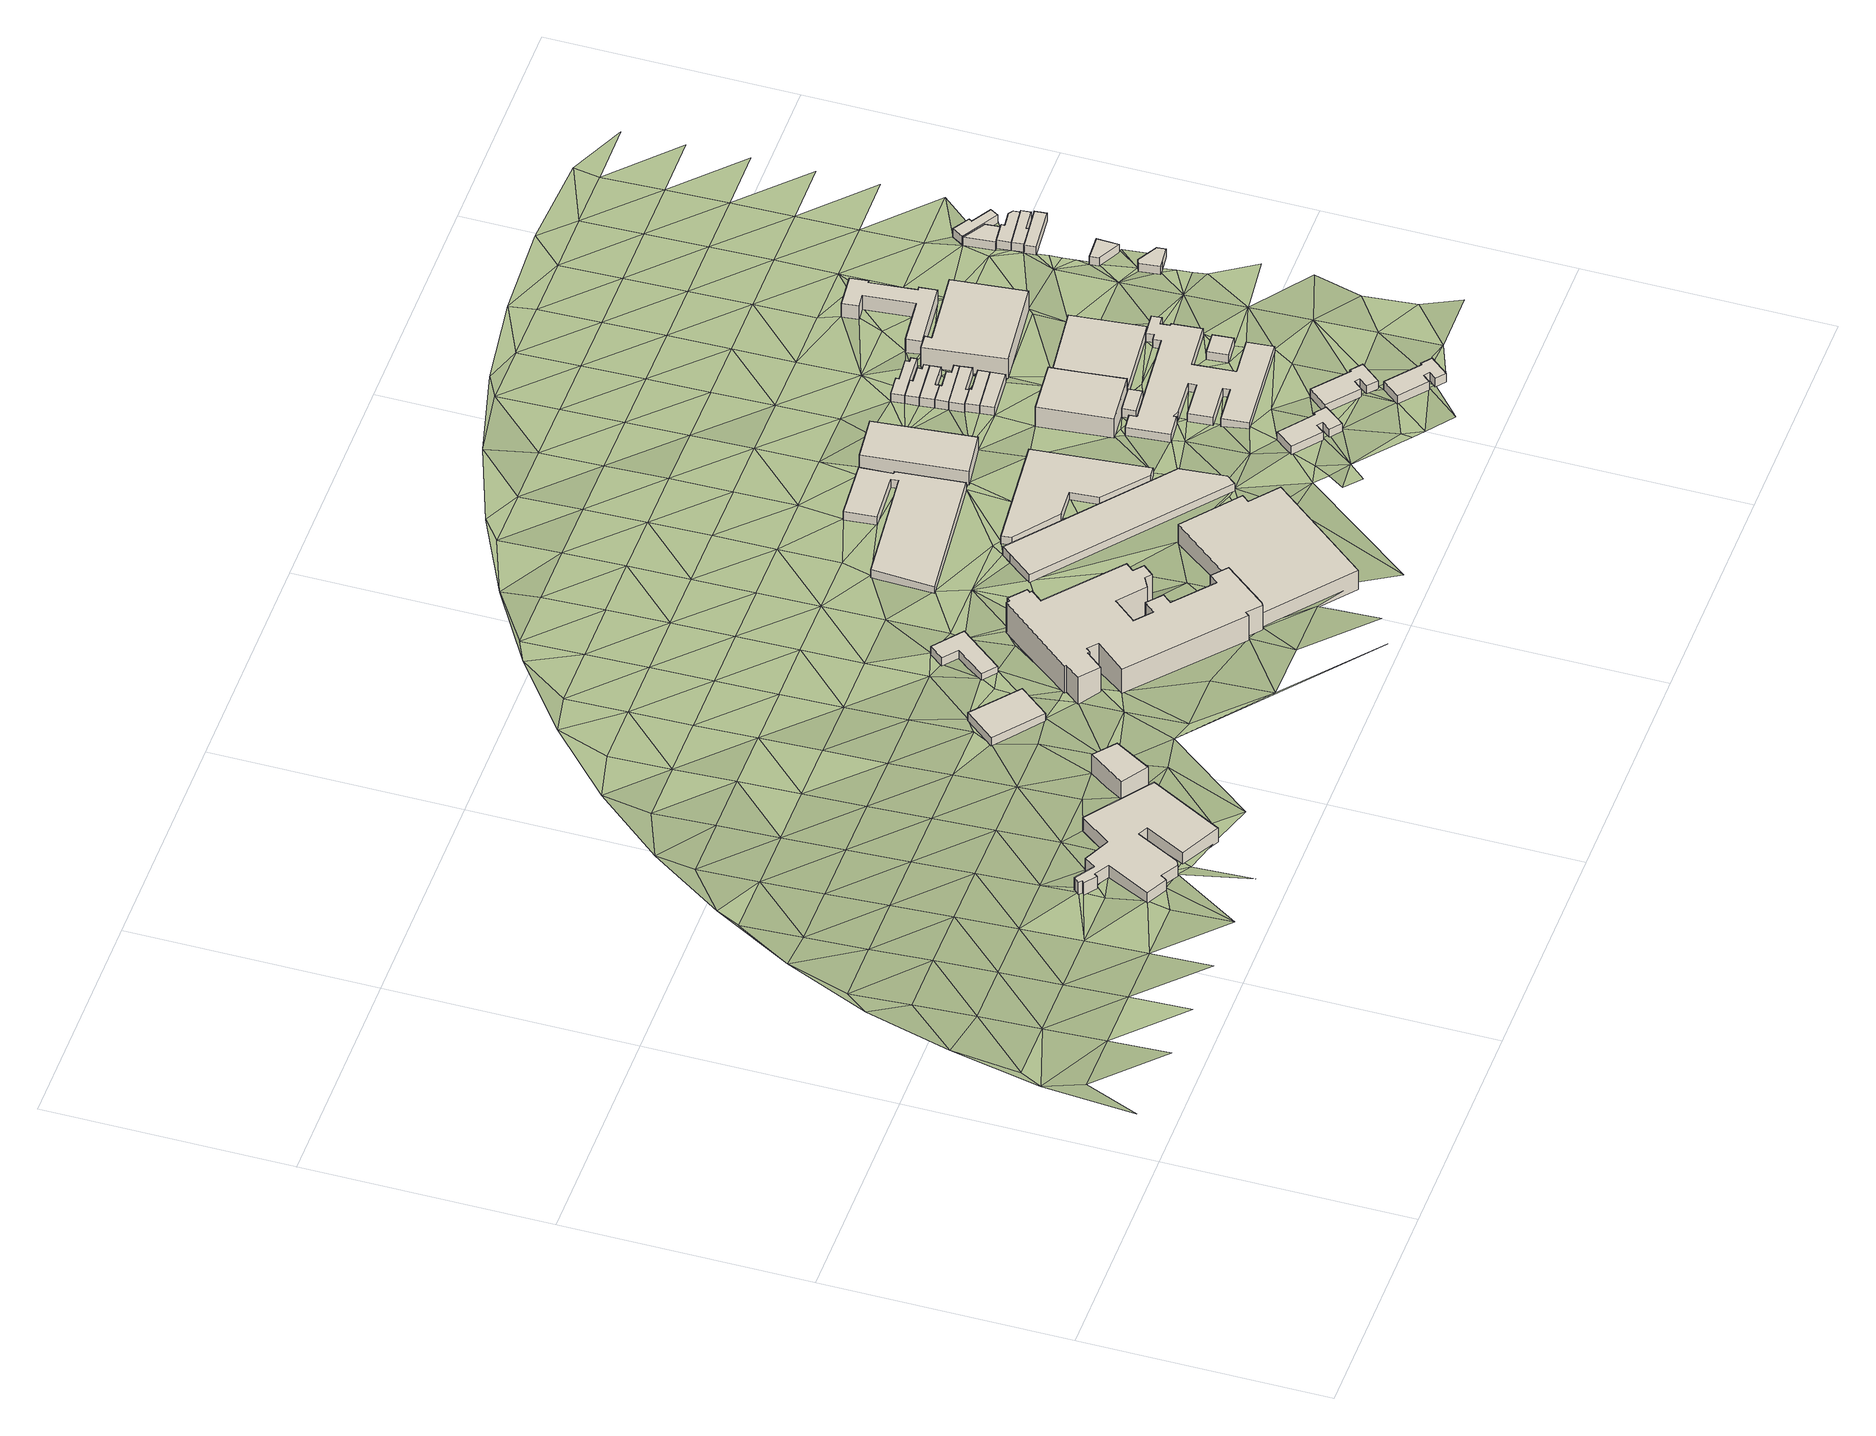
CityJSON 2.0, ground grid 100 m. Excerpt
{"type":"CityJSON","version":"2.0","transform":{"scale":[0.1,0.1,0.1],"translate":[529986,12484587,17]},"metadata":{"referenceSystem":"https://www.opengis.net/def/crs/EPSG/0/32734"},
"CityObjects":{
"building1":{"type":"Building","attributes":{"address":"Salt River","building":"industrial","building:levels":"2","building_height":6.9,"plus_code":"4FRW3F84+QMQ","ground_height":28.21,"roof_height":35.11},"geometry":[{"type":"Solid","lod":"1","boundaries":[[[[0,1,2,3]],[[1,4,5,2]],[[4,6,7,5]],[[6,8,9,7]],[[8,10,11,9]],[[10,12,13,11]],[[12,14,15,13]],[[14,16,17,15]],[[16,18,19,17]],[[18,20,21,19]],[[20,22,23,21]],[[22,24,25,23]],[[24,26,27,25]],[[26,28,29,27]],[[28,30,31,29]],[[30,32,33,31]],[[32,34,35,33]],[[34,36,37,35]],[[36,38,39,37]],[[38,40,41,39]],[[40,0,3,41]],[[3,2,5,7,9,11,13,15,17,19,21,23,25,27,29,31,33,35,37,39,41]],[[40,38,36,34,32,30,28,26,24,22,20,18,16,14,12,10,8,6,4,1,0]]]]}]},
"building2":{"type":"Building","attributes":{"address":"Salt River","building":"commercial","building:levels":"3","building_height":9.7,"plus_code":"4FRW3F84+VWC","ground_height":26.79,"roof_height":36.49},"geometry":[{"type":"Solid","lod":"1","boundaries":[[[[42,43,44,45]],[[43,46,47,44]],[[46,48,49,47]],[[48,42,45,49]],[[45,44,47,49]],[[48,46,43,42]]]]}]},
"building3":{"type":"Building","attributes":{"address":"261 Victoria Road Salt River Cape Town","building":"retail","building:levels":"1","building_height":4.1,"plus_code":"4FRW3F94+3X5","ground_height":23.4,"roof_height":27.5},"geometry":[{"type":"Solid","lod":"1","boundaries":[[[[50,51,52,53]],[[51,54,55,52]],[[54,56,57,55]],[[56,50,53,57]],[[53,52,55,57]],[[56,54,51,50]]]]}]},
"building4":{"type":"Building","attributes":{"building":"yes","building:levels":"1","building_height":4.1,"plus_code":"4FRW3F95+44F","ground_height":21.53,"roof_height":25.63},"geometry":[{"type":"Solid","lod":"1","boundaries":[[[[58,59,60,61]],[[59,62,63,60]],[[62,64,65,63]],[[64,66,67,65]],[[66,68,69,67]],[[68,58,61,69]],[[61,60,63,65,67,69]],[[68,66,64,62,59,58]]]]}]},
"building5":{"type":"Building","attributes":{"address":"Rex Trueform Office Park 263 Victoria Road Salt River 7925 Cape Town","building":"commercial","building:levels":"5","building_height":15.3,"plus_code":"4FRW3F85+W5V","ground_height":21.97,"roof_height":37.27},"geometry":[{"type":"Solid","lod":"1","boundaries":[[[[70,71,72,73]],[[71,74,75,72]],[[74,76,77,75]],[[76,78,79,77]],[[78,80,81,79]],[[80,82,83,81]],[[82,84,85,83]],[[84,86,87,85]],[[86,88,89,87]],[[88,90,91,89]],[[90,92,93,91]],[[92,94,95,93]],[[94,96,97,95]],[[96,98,99,97]],[[98,100,101,99]],[[100,102,103,101]],[[102,104,105,103]],[[104,106,107,105]],[[106,108,109,107]],[[108,110,111,109]],[[110,112,113,111]],[[112,114,115,113]],[[114,116,117,115]],[[116,118,119,117]],[[118,120,121,119]],[[120,122,123,121]],[[122,124,125,123]],[[124,126,127,125]],[[126,128,129,127]],[[128,130,131,129]],[[130,132,133,131]],[[132,134,135,133]],[[134,136,137,135]],[[136,138,139,137]],[[138,70,73,139]],[[73,72,75,77,79,81,83,85,87,89,91,93,95,97,99,101,103,105,107,109,111,113,115,117,119,121,123,125,127,129,131,133,135,137,139]],[[138,136,134,132,130,128,126,124,122,120,118,116,114,112,110,108,106,104,102,100,98,96,94,92,90,88,86,84,82,80,78,76,74,71,70]]]]}]},
"building6":{"type":"Building","attributes":{"address":"Salt River Cape Town","building":"parking","building:levels":"3","amenity":"parking","building_height":9.7,"plus_code":"4FRW3F85+RF2","ground_height":22.07,"roof_height":31.77},"geometry":[{"type":"Solid","lod":"1","boundaries":[[[[140,141,142,143]],[[141,144,145,142]],[[144,146,147,145]],[[146,148,149,147]],[[148,150,151,149]],[[150,152,153,151]],[[152,140,143,153]],[[143,142,145,147,149,151,153]],[[152,150,148,146,144,141,140]]]]}]},
"building7":{"type":"Building","attributes":{"address":"Salt Orchard 45 Yew Street Salt River Cape Town","building":"retail","building:levels":"1","building_height":4.1,"plus_code":"4FRW3F95+79G","ground_height":19.11,"roof_height":23.21},"geometry":[{"type":"Solid","lod":"1","boundaries":[[[[154,155,156,157]],[[155,158,159,156]],[[158,160,161,159]],[[160,162,163,161]],[[162,164,165,163]],[[164,166,167,165]],[[166,168,169,167]],[[168,170,171,169]],[[170,172,173,171]],[[172,154,157,173]],[[157,156,159,161,163,165,167,169,171,173]],[[172,170,168,166,164,162,160,158,155,154]]]]}]},
"building8":{"type":"Building","attributes":{"building":"industrial","building:levels":"1","building_height":4.1,"plus_code":"4FRW3F95+2FP","ground_height":20.63,"roof_height":24.73},"geometry":[{"type":"Solid","lod":"1","boundaries":[[[[174,175,176,177]],[[175,178,179,176]],[[178,180,181,179]],[[180,182,183,181]],[[182,184,185,183]],[[184,174,177,185]],[[177,176,179,181,183,185]],[[184,182,180,178,175,174]]]]}]},
"building9":{"type":"Building","attributes":{"address":"Salt Orchard","building":"retail","building:levels":"1","building_height":4.1,"plus_code":"4FRW3F95+3HF","ground_height":19.33,"roof_height":23.43},"geometry":[{"type":"Solid","lod":"1","boundaries":[[[[186,187,188,189]],[[187,190,191,188]],[[190,192,193,191]],[[192,194,195,193]],[[194,196,197,195]],[[196,198,199,197]],[[198,200,201,199]],[[200,186,189,201]],[[189,188,191,193,195,197,199,201]],[[200,198,196,194,192,190,187,186]]]]}]},
"building10":{"type":"Building","attributes":{"address":"8 Briar Road Salt River Cape Town","building":"industrial","building:levels":"2","building_height":6.9,"plus_code":"4FRW3F95+8H6","ground_height":18.3,"roof_height":25.2},"geometry":[{"type":"Solid","lod":"1","boundaries":[[[[202,203,204,205]],[[203,206,207,204]],[[206,208,209,207]],[[208,202,205,209]],[[205,204,207,209]],[[208,206,203,202]]]]}]},
"building11":{"type":"Building","attributes":{"address":"Durham Avenue Salt River Cape Town","building":"yes","building:levels":"1","building_height":4.1,"plus_code":"4FRW3F85+RQG","ground_height":21.32,"roof_height":25.42},"geometry":[{"type":"Solid","lod":"1","boundaries":[[[[210,211,212,213]],[[211,214,215,212]],[[214,216,217,215]],[[216,218,219,217]],[[218,220,221,219]],[[220,222,223,221]],[[222,224,225,223]],[[224,226,227,225]],[[226,228,229,227]],[[228,210,213,229]],[[213,212,215,217,219,221,223,225,227,229]],[[228,226,224,222,220,218,216,214,211,210]]]]}]},
"building12":{"type":"Building","attributes":{"address":"49 Shannon Street Salt River Cape Town","building":"industrial","building:levels":"3","building_height":9.7,"plus_code":"4FRW3F95+4P8","ground_height":18.4,"roof_height":28.1},"geometry":[{"type":"Solid","lod":"1","boundaries":[[[[230,231,232,233]],[[231,234,235,232]],[[234,236,237,235]],[[236,238,239,237]],[[238,230,233,239]],[[233,232,235,237,239]],[[238,236,234,231,230]]]]}]},
"building13":{"type":"Building","attributes":{"address":"Salt River Cape Town","building":"yes","building:levels":"1","building_height":4.1,"plus_code":"4FRW3F95+3Q7","ground_height":19.24,"roof_height":23.34},"geometry":[{"type":"Solid","lod":"1","boundaries":[[[[240,241,242,243]],[[241,244,245,242]],[[244,246,247,245]],[[246,240,243,247]],[[243,242,245,247]],[[246,244,241,240]]]]}]},
"building14":{"type":"Building","attributes":{"address":"45 Shannon Street Salt River Cape Town","building":"house","building:levels":"1","building_height":4.1,"plus_code":"4FRW3F95+7P4","ground_height":18.16,"roof_height":22.26},"geometry":[{"type":"Solid","lod":"1","boundaries":[[[[248,249,250,251]],[[249,252,253,250]],[[252,254,255,253]],[[254,248,251,255]],[[251,250,253,255]],[[254,252,249,248]]]]}]},
"building15":{"type":"Building","attributes":{"address":"43 Shannon Street Salt River Cape Town","building":"house","building:levels":"1","building_height":4.1,"plus_code":"4FRW3F95+7PG","ground_height":18.16,"roof_height":22.26},"geometry":[{"type":"Solid","lod":"1","boundaries":[[[[256,257,258,259]],[[257,249,250,258]],[[249,248,251,250]],[[248,260,261,251]],[[260,262,263,261]],[[262,256,259,263]],[[259,258,250,251,261,263]],[[262,260,248,249,257,256]]]]}]},
"building16":{"type":"Building","attributes":{"address":"Durham Avenue Salt River Cape Town","building":"yes","building:levels":"1","building_height":4.1,"plus_code":"4FRW3F85+RV4","ground_height":21.39,"roof_height":25.49},"geometry":[{"type":"Solid","lod":"1","boundaries":[[[[264,265,266,267]],[[265,268,269,266]],[[268,270,271,269]],[[270,272,273,271]],[[272,274,275,273]],[[274,276,277,275]],[[276,278,279,277]],[[278,280,281,279]],[[280,282,283,281]],[[282,264,267,283]],[[267,266,269,271,273,275,277,279,281,283]],[[282,280,278,276,274,272,270,268,265,264]]]]}]},
"building17":{"type":"Building","attributes":{"address":"41 Shannon Street Salt River Cape Town","building":"house","building:levels":"1","building_height":4.1,"plus_code":"4FRW3F95+7PW","ground_height":17.66,"roof_height":21.76},"geometry":[{"type":"Solid","lod":"1","boundaries":[[[[284,285,286,287]],[[285,288,289,286]],[[288,290,291,289]],[[290,292,293,291]],[[292,294,295,293]],[[294,284,287,295]],[[287,286,289,291,293,295]],[[294,292,290,288,285,284]]]]}]},
"building18":{"type":"Building","attributes":{"address":"39 Shannon Street Salt River Cape Town","building":"house","building:levels":"1","building_height":4.1,"plus_code":"4FRW3F95+8P7","ground_height":17.66,"roof_height":21.76},"geometry":[{"type":"Solid","lod":"1","boundaries":[[[[294,292,293,295]],[[292,296,297,293]],[[296,298,299,297]],[[298,300,301,299]],[[300,302,303,301]],[[302,304,305,303]],[[304,306,307,305]],[[306,294,295,307]],[[295,293,297,299,301,303,305,307]],[[306,304,302,300,298,296,292,294]]]]}]},
"building19":{"type":"Building","attributes":{"address":"37 Shannon Street Salt River Cape Town","building":"house","building:levels":"1","building_height":4.1,"plus_code":"4FRW3F95+8PM","ground_height":17.66,"roof_height":21.76},"geometry":[{"type":"Solid","lod":"1","boundaries":[[[[306,304,305,307]],[[304,308,309,305]],[[308,310,311,309]],[[310,312,313,311]],[[312,314,315,313]],[[314,306,307,315]],[[307,305,309,311,313,315]],[[314,312,310,308,304,306]]]]}]},
"building20":{"type":"Building","attributes":{"address":"Salt River Cape Town","building":"yes","building:levels":"1","building_height":4.1,"plus_code":"4FRW3F85+XRX","ground_height":19.24,"roof_height":23.34},"geometry":[{"type":"Solid","lod":"1","boundaries":[[[[316,317,318,319]],[[317,320,321,318]],[[320,322,323,321]],[[322,324,325,323]],[[324,326,327,325]],[[326,328,329,327]],[[328,330,331,329]],[[330,332,333,331]],[[332,334,335,333]],[[334,336,337,335]],[[336,338,339,337]],[[338,340,341,339]],[[340,342,343,341]],[[342,344,345,343]],[[344,346,347,345]],[[346,348,349,347]],[[348,350,351,349]],[[350,352,353,351]],[[352,354,355,353]],[[354,356,357,355]],[[356,358,359,357]],[[358,360,361,359]],[[360,362,363,361]],[[362,364,365,363]],[[364,366,367,365]],[[366,368,369,367]],[[368,370,371,369]],[[370,372,373,371]],[[372,316,319,373]],[[319,318,321,323,325,327,329,331,333,335,337,339,341,343,345,347,349,351,353,355,357,359,361,363,365,367,369,371,373]],[[372,370,368,366,364,362,360,358,356,354,352,350,348,346,344,342,340,338,336,334,332,330,328,326,324,322,320,317,316]]]]}]},
"building21":{"type":"Building","attributes":{"address":"35 Shannon Street Salt River Cape Town","building":"house","building:levels":"1","building_height":4.1,"plus_code":"4FRW3F95+9P3","ground_height":17.66,"roof_height":21.76},"geometry":[{"type":"Solid","lod":"1","boundaries":[[[[314,312,313,315]],[[312,374,375,313]],[[374,376,377,375]],[[376,378,379,377]],[[378,380,381,379]],[[380,382,383,381]],[[382,384,385,383]],[[384,314,315,385]],[[315,313,375,377,379,381,383,385]],[[384,382,380,378,376,374,312,314]]]]}]},
"building22":{"type":"Building","attributes":{"address":"Durham Avenue Salt River Cape Town","building":"yes","building:levels":"1","building_height":4.1,"plus_code":"4FRW3F85+PW7","ground_height":22.58,"roof_height":26.68},"geometry":[{"type":"Solid","lod":"1","boundaries":[[[[386,387,388,389]],[[387,390,391,388]],[[390,392,393,391]],[[392,394,395,393]],[[394,396,397,395]],[[396,398,399,397]],[[398,400,401,399]],[[400,402,403,401]],[[402,404,405,403]],[[404,386,389,405]],[[389,388,391,393,395,397,399,401,403,405]],[[404,402,400,398,396,394,392,390,387,386]]]]}]},
"building23":{"type":"Building","attributes":{"address":"33 Shannon Street Salt River Cape Town","building":"house","building:levels":"1","building_height":4.1,"plus_code":"4FRW3F95+9PF","ground_height":17.66,"roof_height":21.76},"geometry":[{"type":"Solid","lod":"1","boundaries":[[[[384,382,383,385]],[[382,406,407,383]],[[406,408,409,407]],[[408,410,411,409]],[[410,412,413,411]],[[412,414,415,413]],[[414,416,417,415]],[[416,418,419,417]],[[418,384,385,419]],[[385,383,407,409,411,413,415,417,419]],[[418,416,414,412,410,408,406,382,384]]]]}]},
"building24":{"type":"Building","attributes":{"address":"26 Briar Road Salt River Cape Town","building":"industrial","building:levels":"1","building_height":4.1,"plus_code":"4FRW3F95+4V6","ground_height":18.4,"roof_height":22.5},"geometry":[{"type":"Solid","lod":"1","boundaries":[[[[231,230,420,421]],[[230,422,423,420]],[[422,424,425,423]],[[424,426,427,425]],[[426,428,429,427]],[[428,231,421,429]],[[421,420,423,425,427,429]],[[428,426,424,422,230,231]]]]}]},
"building25":{"type":"Building","attributes":{"address":"Salt River Cape Town","building":"yes","building:levels":"1","building_height":4.1,"plus_code":"4FRW3F85+XWM","ground_height":20.55,"roof_height":24.65},"geometry":[{"type":"Solid","lod":"1","boundaries":[[[[430,431,432,433]],[[431,434,435,432]],[[434,436,437,435]],[[436,430,433,437]],[[433,432,435,437]],[[436,434,431,430]]]]}]},
"building26":{"type":"Building","attributes":{"address":"20 Durham Avenue Salt River Cape Town","building":"industrial","building:levels":"3","building_height":9.7,"plus_code":"4FRW3F95+8V2","ground_height":17.19,"roof_height":26.89},"geometry":[{"type":"Solid","lod":"1","boundaries":[[[[438,439,440,441]],[[439,442,443,440]],[[442,444,445,443]],[[444,446,447,445]],[[446,448,449,447]],[[448,438,441,449]],[[441,440,443,445,447,449]],[[448,446,444,442,439,438]]]]}]},
"building27":{"type":"Building","attributes":{"address":"Wesley Methodist Practising School 16 Durham Avenue Salt River Cape Town","building":"school","building:levels":"2","building_height":6.9,"plus_code":"4FRW3F95+CVQ","ground_height":16.04,"roof_height":22.94},"geometry":[{"type":"Solid","lod":"1","boundaries":[[[[450,451,452,453]],[[451,454,455,452]],[[454,456,457,455]],[[456,458,459,457]],[[458,460,461,459]],[[460,462,463,461]],[[462,464,465,463]],[[464,466,467,465]],[[466,468,469,467]],[[468,470,471,469]],[[470,472,473,471]],[[472,450,453,473]],[[453,452,455,457,459,461,463,465,467,469,471,473]],[[472,470,468,466,464,462,460,458,456,454,451,450]]]]}]},
"building28":{"type":"Building","attributes":{"address":"Sugar Fix 83 Durham Avenue Salt River Cape Town","building":"retail","building:levels":"1","building_height":4.1,"plus_code":"4FRW3F96+43G","ground_height":18.45,"roof_height":22.55},"geometry":[{"type":"Solid","lod":"1","boundaries":[[[[474,475,476,477]],[[475,478,479,476]],[[478,480,481,479]],[[480,482,483,481]],[[482,484,485,483]],[[484,474,477,485]],[[477,476,479,481,483,485]],[[484,482,480,478,475,474]]]]}]},
"building29":{"type":"Building","attributes":{"building":"retail","building:levels":"1","building_height":4.1,"plus_code":"4FRW3F96+53Q","ground_height":17.66,"roof_height":21.76},"geometry":[{"type":"Solid","lod":"1","boundaries":[[[[486,487,488,489]],[[487,490,491,488]],[[490,492,493,491]],[[492,486,489,493]],[[489,488,491,493]],[[492,490,487,486]]]]}]},
"building30":{"type":"Building","attributes":{"address":"55 Durham Avenue Salt River Cape Town","building":"house","building:levels":"1","building_height":4.1,"plus_code":"4FRW3F96+83W","ground_height":17.02,"roof_height":21.12},"geometry":[{"type":"Solid","lod":"1","boundaries":[[[[494,495,496,497]],[[495,498,499,496]],[[498,500,501,499]],[[500,502,503,501]],[[502,494,497,503]],[[497,496,499,501,503]],[[502,500,498,495,494]]]]}]},
"building31":{"type":"Building","attributes":{"address":"61 Durham Avenue Salt River Cape Town","building":"house","building:levels":"1","building_height":4.1,"plus_code":"4FRW3F96+74J","ground_height":17.02,"roof_height":21.12},"geometry":[{"type":"Solid","lod":"1","boundaries":[[[[504,505,506,507]],[[505,508,509,506]],[[508,510,511,509]],[[510,512,513,511]],[[512,514,515,513]],[[514,504,507,515]],[[507,506,509,511,513,515]],[[514,512,510,508,505,504]]]]}]},
"building32":{"type":"Building","attributes":{"address":"59 Durham Avenue Salt River Cape Town","building":"house","building:levels":"1","building_height":4.1,"plus_code":"4FRW3F96+842","ground_height":17.02,"roof_height":21.12},"geometry":[{"type":"Solid","lod":"1","boundaries":[[[[516,512,513,517]],[[512,510,511,513]],[[510,518,519,511]],[[518,520,521,519]],[[520,522,523,521]],[[522,524,525,523]],[[524,516,517,525]],[[517,513,511,519,521,523,525]],[[524,522,520,518,510,512,516]]]]}]},
"building33":{"type":"Building","attributes":{"address":"57 Durham Avenue Salt River Cape Town","building":"house","building:levels":"1","building_height":4.1,"plus_code":"4FRW3F96+84C","ground_height":17.02,"roof_height":21.12},"geometry":[{"type":"Solid","lod":"1","boundaries":[[[[524,526,527,525]],[[526,528,529,527]],[[528,530,531,529]],[[530,532,533,531]],[[532,495,496,533]],[[495,494,497,496]],[[494,516,517,497]],[[516,524,525,517]],[[525,527,529,531,533,496,497,517]],[[516,494,495,532,530,528,526,524]]]]}]},
"building34":{"type":"Building","attributes":{"address":"69 Addison Road Salt River Cape Town","building":"house","building:levels":"1","building_height":4.1,"plus_code":"4FRW3F96+939","ground_height":16.36,"roof_height":20.46},"geometry":[{"type":"Solid","lod":"1","boundaries":[[[[534,535,536,537]],[[535,538,539,536]],[[538,540,541,539]],[[540,542,543,541]],[[542,544,545,543]],[[544,534,537,545]],[[537,536,539,541,543,545]],[[544,542,540,538,535,534]]]]}]},
"terrain1":{"type":"TINRelief","geometry":[{"type":"CompositeSurface","lod":"1","boundaries":[[[546,547,548]],[[548,547,549]],[[550,548,551]],[[548,552,551]],[[549,547,553]],[[552,548,549]],[[551,554,550]],[[551,552,554]],[[549,555,552]],[[550,554,556]],[[550,556,557]],[[549,558,555]],[[554,552,559]],[[555,560,552]],[[561,557,556]],[[552,560,559]],[[556,554,562]],[[557,561,563]],[[556,562,561]],[[562,554,559]],[[560,555,564]],[[565,564,555]],[[566,561,562]],[[566,563,561]],[[560,567,559]],[[564,568,560]],[[560,568,567]],[[569,562,559]],[[563,566,570]],[[562,569,566]],[[569,559,567]],[[563,570,571]],[[564,572,568]],[[564,573,574]],[[563,571,575]],[[566,576,570]],[[572,564,574]],[[566,569,576]],[[567,568,577]],[[568,572,578]],[[579,568,578]],[[570,580,571]],[[568,579,577]],[[574,573,581]],[[576,582,570]],[[569,567,583]],[[584,567,577]],[[581,572,574]],[[580,575,571]],[[570,582,580]],[[569,583,576]],[[573,585,581]],[[583,567,584]],[[586,579,578]],[[587,577,579]],[[578,572,588]],[[584,577,589]],[[586,578,588]],[[582,576,590]],[[591,581,585]],[[592,586,588]],[[580,593,575]],[[589,594,584]],[[594,589,595]],[[590,576,583]],[[596,597,585]],[[575,593,598]],[[599,585,597]],[[582,600,580]],[[597,601,599]],[[584,594,602]],[[600,582,590]],[[584,603,583]],[[601,604,599]],[[605,593,580]],[[601,597,606]],[[602,594,607]],[[583,603,590]],[[605,580,600]],[[584,602,603]],[[604,601,608]],[[593,609,598]],[[602,607,1]],[[600,590,610]],[[609,593,605]],[[590,603,610]],[[605,600,611]],[[612,606,613]],[[598,609,614]],[[602,1,615]],[[610,611,600]],[[612,616,606]],[[602,617,603]],[[618,598,614]],[[609,605,619]],[[603,617,610]],[[620,615,1]],[[605,611,621]],[[602,615,617]],[[620,1,616]],[[613,622,612]],[[609,619,614]],[[605,621,619]],[[611,610,623]],[[622,616,612]],[[620,616,624]],[[623,610,617]],[[615,620,42]],[[625,618,614]],[[615,42,617]],[[621,611,626]],[[625,614,619]],[[622,624,616]],[[626,611,623]],[[613,627,622]],[[48,624,622]],[[618,625,628]],[[619,621,629]],[[42,630,617]],[[623,617,631]],[[621,626,632]],[[48,633,42]],[[625,619,629]],[[621,632,629]],[[42,633,630]],[[48,622,627]],[[630,631,617]],[[618,628,634]],[[626,623,635]],[[623,631,635]],[[636,633,48]],[[625,637,628]],[[626,638,632]],[[629,639,625]],[[633,640,630]],[[627,636,48]],[[638,626,635]],[[631,630,640]],[[625,639,637]],[[641,635,631]],[[629,632,642]],[[637,634,628]],[[643,636,627]],[[633,644,640]],[[644,633,636]],[[638,642,632]],[[638,635,641]],[[645,643,627]],[[646,639,629]],[[636,643,647]],[[642,646,629]],[[634,637,648]],[[640,644,649]],[[51,640,649]],[[638,641,650]],[[651,637,639]],[[636,652,644]],[[645,653,643]],[[653,647,643]],[[641,51,654]],[[636,647,652]],[[642,638,650]],[[644,655,649]],[[646,651,639]],[[649,655,51]],[[627,656,645]],[[641,654,657]],[[644,658,655]],[[659,634,648]],[[660,648,637]],[[650,641,657]],[[51,655,661]],[[652,647,662]],[[651,660,637]],[[661,654,51]],[[663,652,664]],[[646,642,665]],[[650,666,642]],[[652,662,664]],[[654,661,657]],[[662,667,664]],[[646,665,651]],[[653,645,668]],[[653,668,647]],[[660,669,648]],[[642,666,665]],[[650,657,670]],[[669,659,648]],[[655,671,661]],[[670,657,62]],[[668,645,672]],[[650,670,673]],[[673,666,650]],[[660,651,674]],[[671,655,675]],[[651,665,674]],[[669,676,659]],[[671,68,661]],[[669,660,677]],[[673,678,666]],[[674,677,660]],[[679,668,672]],[[673,68,680]],[[681,665,666]],[[682,683,684]],[[68,671,675]],[[679,685,668]],[[686,676,669]],[[687,682,684]],[[680,678,673]],[[68,675,688]],[[679,672,689]],[[690,659,676]],[[665,681,674]],[[691,688,675]],[[692,689,672]],[[686,669,677]],[[666,678,681]],[[684,693,687]],[[694,679,689]],[[693,684,695]],[[696,695,697]],[[102,106,104]],[[680,68,698]],[[688,698,68]],[[677,674,699]],[[102,700,701]],[[676,686,702]],[[680,703,678]],[[106,102,701]],[[693,695,704]],[[681,699,674]],[[698,688,106]],[[696,705,695]],[[676,702,690]],[[705,704,695]],[[706,694,689]],[[700,707,701]],[[693,704,708]],[[703,680,698]],[[698,106,701]],[[686,677,709]],[[710,681,678]],[[699,711,677]],[[712,704,705]],[[707,713,714]],[[703,710,678]],[[705,715,712]],[[712,714,704]],[[702,686,709]],[[698,701,716]],[[709,677,711]],[[707,717,701]],[[707,714,717]],[[716,701,717]],[[714,712,717]],[[699,681,718]],[[681,710,719]],[[702,720,690]],[[698,716,174]],[[703,698,721]],[[711,699,718]],[[712,715,722]],[[720,702,709]],[[681,719,718]],[[184,698,174]],[[722,717,712]],[[722,716,717]],[[721,698,184]],[[720,723,690]],[[724,725,706]],[[709,711,726]],[[718,727,711]],[[719,710,728]],[[690,723,729]],[[726,720,709]],[[726,711,727]],[[721,184,730]],[[184,731,730]],[[719,732,718]],[[733,703,721]],[[731,184,734]],[[735,716,722]],[[719,728,732]],[[736,723,720]],[[737,706,725]],[[727,718,738]],[[720,726,736]],[[734,184,739]],[[710,172,728]],[[733,721,730]],[[738,718,732]],[[740,725,724]],[[729,723,741]],[[722,150,742]],[[727,743,726]],[[736,741,723]],[[184,744,739]],[[148,737,150]],[[743,727,738]],[[733,730,745]],[[746,734,739]],[[742,735,722]],[[726,747,736]],[[739,748,746]],[[735,150,737]],[[164,738,732]],[[742,150,735]],[[740,737,725]],[[728,172,170]],[[200,745,730]],[[726,743,747]],[[748,739,744]],[[740,735,737]],[[741,736,749]],[[745,750,733]],[[751,729,741]],[[736,747,749]],[[752,748,744]],[[750,160,733]],[[743,738,753]],[[738,164,754]],[[750,745,200]],[[160,750,755]],[[756,757,758]],[[162,160,755]],[[162,755,164]],[[758,757,759]],[[744,760,752]],[[761,740,759]],[[762,735,740]],[[763,755,750]],[[764,735,765]],[[747,743,753]],[[755,763,164]],[[766,741,749]],[[738,754,753]],[[759,757,761]],[[754,164,763]],[[762,740,761]],[[741,766,751]],[[744,764,767]],[[765,735,762]],[[744,768,760]],[[750,200,769]],[[747,770,749]],[[767,764,765]],[[771,761,757]],[[770,747,753]],[[754,763,203]],[[200,760,772]],[[762,761,771]],[[744,767,768]],[[762,210,765]],[[348,760,768]],[[773,766,749]],[[774,757,775]],[[757,776,771]],[[348,772,760]],[[777,776,757]],[[777,757,774]],[[754,778,753]],[[769,200,779]],[[769,780,203]],[[770,773,749]],[[765,210,781]],[[767,765,782]],[[203,778,754]],[[200,772,779]],[[203,780,783]],[[784,774,775]],[[252,780,769]],[[771,776,785]],[[782,765,781]],[[768,767,786]],[[785,787,771]],[[766,788,751]],[[348,789,772]],[[753,790,770]],[[252,769,779]],[[766,773,791]],[[782,792,767]],[[783,780,294]],[[789,348,346]],[[793,767,792]],[[794,795,210]],[[767,793,786]],[[241,772,789]],[[796,781,210]],[[797,774,784]],[[790,753,778]],[[777,774,797]],[[780,252,249]],[[795,796,210]],[[798,777,799]],[[780,249,257]],[[203,783,418]],[[241,789,346]],[[780,257,294]],[[800,786,801]],[[346,344,244]],[[788,766,791]],[[786,793,801]],[[418,778,203]],[[346,244,241]],[[773,770,802]],[[777,803,799]],[[804,795,798]],[[294,306,783]],[[241,805,772]],[[806,807,784]],[[314,783,306]],[[792,782,808]],[[783,314,384]],[[344,809,244]],[[783,384,418]],[[798,799,803]],[[790,802,770]],[[803,777,797]],[[264,795,804]],[[807,797,784]],[[795,264,796]],[[810,801,793]],[[803,804,798]],[[811,751,788]],[[779,234,252]],[[773,812,791]],[[782,813,808]],[[814,805,241]],[[810,793,815]],[[806,816,807]],[[790,778,817]],[[803,797,818]],[[802,812,773]],[[778,418,817]],[[386,818,797]],[[781,796,819]],[[254,252,234]],[[803,818,820]],[[821,814,809]],[[821,805,814]],[[818,386,822]],[[823,796,264]],[[824,788,791]],[[818,825,820]],[[256,262,260]],[[260,826,256]],[[827,809,344]],[[807,816,828]],[[300,304,302]],[[300,308,304]],[[817,418,416]],[[812,824,791]],[[264,829,830]],[[816,831,828]],[[822,386,832]],[[382,380,378]],[[234,231,426]],[[826,260,833]],[[790,834,802]],[[300,310,308]],[[426,231,428]],[[817,835,790]],[[254,234,836]],[[823,264,830]],[[416,414,412]],[[386,837,832]],[[836,248,254]],[[426,836,234]],[[838,822,832]],[[833,260,248]],[[300,298,296]],[[827,821,809]],[[833,248,836]],[[382,378,406]],[[817,416,412]],[[796,823,819]],[[839,811,788]],[[300,296,310]],[[378,376,374]],[[836,292,833]],[[812,802,834]],[[821,840,805]],[[824,839,788]],[[790,835,834]],[[836,841,292]],[[406,378,374]],[[841,312,310]],[[841,310,296]],[[842,431,843]],[[296,292,841]],[[374,312,841]],[[374,841,406]],[[412,410,408]],[[844,845,846]],[[408,406,841]],[[431,430,843]],[[847,817,412]],[[846,845,832]],[[848,431,842]],[[408,841,849]],[[412,408,847]],[[850,838,832]],[[824,812,851]],[[852,821,827]],[[838,853,830]],[[821,852,840]],[[408,849,854]],[[805,840,855]],[[430,856,843]],[[408,854,847]],[[853,823,830]],[[426,857,836]],[[851,812,834]],[[849,858,854]],[[431,848,434]],[[845,850,832]],[[847,859,817]],[[860,835,817]],[[824,861,839]],[[856,430,436]],[[823,853,819]],[[862,811,839]],[[852,863,840]],[[853,838,850]],[[436,434,856]],[[817,859,864]],[[861,824,851]],[[834,835,865]],[[866,857,426]],[[848,819,867]],[[864,860,817]],[[868,854,858]],[[867,434,848]],[[869,855,840]],[[836,857,870]],[[871,872,873]],[[859,847,874]],[[835,860,875]],[[867,856,434]],[[850,845,876]],[[872,877,873]],[[851,834,865]],[[878,839,861]],[[835,875,865]],[[879,855,869]],[[853,867,819]],[[855,879,866]],[[862,839,878]],[[880,872,856]],[[845,881,876]],[[853,850,882]],[[883,864,859]],[[858,439,868]],[[883,859,874]],[[877,872,880]],[[861,851,884]],[[880,869,877]],[[866,870,857]],[[882,850,876]],[[867,880,856]],[[879,869,885]],[[866,879,885]],[[865,884,851]],[[472,875,860]],[[886,867,853]],[[861,887,878]],[[870,888,439]],[[885,869,880]],[[853,882,886]],[[889,870,866]],[[868,439,890]],[[891,865,875]],[[884,887,861]],[[892,890,893]],[[439,893,890]],[[894,892,893]],[[875,472,891]],[[880,867,895]],[[862,878,896]],[[885,889,866]],[[893,897,894]],[[888,870,898]],[[472,897,891]],[[884,865,899]],[[898,439,888]],[[891,897,893]],[[900,885,880]],[[887,896,878]],[[867,901,895]],[[902,880,895]],[[880,903,900]],[[902,903,880]],[[899,865,891]],[[439,500,893]],[[870,889,514]],[[900,480,885]],[[478,885,480]],[[898,870,514]],[[887,884,904]],[[486,889,885]],[[900,903,905]],[[906,885,478]],[[486,885,906]],[[907,862,896]],[[891,893,908]],[[439,898,500]],[[904,884,899]],[[889,486,909]],[[909,910,889]],[[486,911,909]],[[906,478,912]],[[913,889,910]],[[889,913,914]],[[887,915,896]],[[514,889,914]],[[908,893,500]],[[916,478,917]],[[486,918,911]],[[916,912,478]],[[891,919,899]],[[915,887,904]],[[898,514,516]],[[502,898,516]],[[514,512,516]],[[500,898,502]],[[516,494,502]],[[919,891,908]],[[500,920,540]],[[908,500,540]],[[904,899,921]],[[500,498,920]],[[907,896,922]],[[922,896,915]],[[921,899,919]],[[923,498,495]],[[920,498,924]],[[498,923,924]],[[904,925,915]],[[908,540,926]],[[926,919,908]],[[925,904,921]],[[926,540,927]],[[915,928,922]],[[921,919,929]],[[928,915,925]],[[922,930,907]],[[925,921,931]],[[932,922,928]],[[922,932,930]],[[933,928,925]],[[934,932,928]],[[932,935,930]]]}]}
},
"vertices":[
[1700,569,158],[1441,760,158],[1441,760,227],[1700,569,227],[1345,634,158],[1345,634,227],[1235,685,158],[1235,685,227],[1204,640,158],[1204,640,227],[1126,691,158],[1126,691,227],[1106,670,158],[1106,670,227],[1118,658,158],[1118,658,227],[1110,649,158],[1110,649,227],[1158,613,158],[1158,613,227],[1167,626,158],[1167,626,227],[1226,592,158],[1226,592,227],[1130,411,158],[1130,411,227],[1217,366,158],[1217,366,227],[1235,391,158],[1235,391,227],[1305,351,158],[1305,351,227],[1327,361,158],[1327,361,227],[1420,539,158],[1420,539,227],[1460,518,158],[1460,518,227],[1374,354,158],[1374,354,227],[1539,271,158],[1539,271,227],
[1756,829,144],[1650,680,144],[1650,680,241],[1756,829,241],[1755,611,144],[1755,611,241],[1842,758,144],[1842,758,241],
[2002,1086,110],[2102,1208,110],[2102,1208,151],[2002,1086,151],[1918,1359,110],[1918,1359,151],[1816,1236,110],[1816,1236,151],
[2231,1603,91],[2184,1545,91],[2184,1545,132],[2231,1603,132],[2242,1498,91],[2242,1498,132],[2148,1382,91],[2148,1382,132],[2205,1337,91],[2205,1337,132],[2346,1511,91],[2346,1511,132],
[2850,655,96],[2789,706,96],[2789,706,249],[2850,655,249],[2759,672,96],[2759,672,249],[2607,801,96],[2607,801,249],[2638,837,96],[2638,837,249],[2579,888,96],[2579,888,249],[2541,843,96],[2541,843,249],[2473,900,96],[2473,900,249],[2552,993,96],[2552,993,249],[2660,908,96],[2660,908,249],[2702,931,96],[2702,931,249],[2727,910,96],[2727,910,249],[2764,953,96],[2764,953,249],[2726,985,96],[2726,985,249],[2754,1017,96],[2754,1017,249],[2469,1256,96],[2469,1256,249],[2508,1302,96],[2508,1302,249],[2501,1308,96],[2501,1308,249],[2511,1321,96],[2511,1321,249],[2444,1377,96],[2444,1377,249],[2433,1364,96],[2433,1364,249],[2422,1373,96],[2422,1373,249],[2163,1067,96],[2163,1067,249],[2171,1060,96],[2171,1060,249],[2121,1001,96],[2121,1001,249],[2198,936,96],[2198,936,249],[2257,1006,96],[2257,1006,249],[2265,1000,96],[2265,1000,249],[2279,1017,96],[2279,1017,249],[2318,984,96],[2318,984,249],[2211,860,96],[2211,860,249],[2628,506,96],[2628,506,249],[2642,521,96],[2642,521,249],[2697,474,96],[2697,474,249],[2709,482,96],[2709,482,249],
[2850,655,97],[2709,482,97],[2709,482,194],[2850,655,194],[3037,215,97],[3037,215,194],[3372,623,97],[3372,623,194],[3262,713,97],[3262,713,194],[3286,742,97],[3286,742,194],[3067,919,97],[3067,919,194],
[2577,1946,67],[2559,1694,67],[2559,1694,108],[2577,1946,108],[3125,1756,67],[3125,1756,108],[3100,2025,67],[3100,2025,108],[3090,2023,67],[3090,2023,108],[3081,2156,67],[3081,2156,108],[2838,2137,67],[2838,2137,108],[2850,2009,67],[2850,2009,108],[3056,2024,67],[3056,2024,108],[3060,1995,67],[3060,1995,108],
[2794,1479,82],[2712,1379,82],[2712,1379,123],[2794,1479,123],[3408,812,82],[3408,812,123],[3439,850,82],[3439,850,123],[3421,1034,82],[3421,1034,123],[2826,1518,82],[2826,1518,123],
[2892,1546,69],[2895,1506,69],[2895,1506,110],[2892,1546,110],[3071,1371,69],[3071,1371,110],[3190,1380,69],[3190,1380,110],[3199,1264,69],[3199,1264,110],[3367,1122,69],[3367,1122,110],[3409,1126,69],[3409,1126,110],[3364,1591,69],[3364,1591,110],
[3349,1781,59],[3308,2187,59],[3308,2187,128],[3349,1781,128],[3124,2167,59],[3124,2167,128],[3164,1756,59],[3164,1756,128],
[3711,747,89],[3652,673,89],[3652,673,130],[3711,747,130],[3763,586,89],[3763,586,130],[3789,619,89],[3789,619,130],[3810,603,89],[3810,603,130],[3783,569,89],[3783,569,130],[3828,534,89],[3828,534,130],[3893,616,89],[3893,616,130],[3849,651,89],[3849,651,130],[3843,643,89],[3843,643,130],
[3784,1349,60],[3764,1534,60],[3764,1534,157],[3784,1349,157],[3753,1643,60],[3753,1643,157],[3536,1622,60],[3536,1622,157],[3566,1328,60],[3566,1328,157],
[3782,1344,68],[3674,1334,68],[3674,1334,109],[3782,1344,109],[3679,1279,68],[3679,1279,109],[3787,1289,68],[3787,1289,109],
[3722,1856,58],[3540,1838,58],[3540,1838,99],[3722,1856,99],[3546,1781,58],[3546,1781,99],[3727,1798,58],[3727,1798,99],
[3614,1901,58],[3534,1893,58],[3534,1893,99],[3614,1901,99],[3717,1903,58],[3717,1903,99],[3614,1893,58],[3614,1893,99],
[3965,701,90],[3900,625,90],[3900,625,131],[3965,701,131],[4023,523,90],[4023,523,131],[4053,559,90],[4053,559,131],[4070,545,90],[4070,545,131],[4042,511,90],[4042,511,131],[4083,477,90],[4083,477,131],[4150,558,90],[4150,558,131],[4107,594,90],[4107,594,131],[4102,587,90],[4102,587,131],
[3534,1893,53],[3614,1901,53],[3614,1901,94],[3534,1893,94],[3613,1915,53],[3613,1915,94],[3728,1926,53],[3728,1926,94],[3722,1974,53],[3722,1974,94],[3528,1954,53],[3528,1954,94],
[3720,1996,53],[3720,1996,94],[3682,1992,53],[3682,1992,94],[3680,2012,53],[3680,2012,94],[3602,2004,53],[3602,2004,94],[3602,2013,53],[3602,2013,94],[3523,2006,53],[3523,2006,94],
[3601,2030,53],[3601,2030,94],[3695,2037,53],[3695,2037,94],[3692,2079,53],[3692,2079,94],[3516,2063,53],[3516,2063,94],
[4163,902,68],[4153,1009,68],[4153,1009,109],[4163,902,109],[3993,994,68],[3993,994,109],[3978,1163,68],[3978,1163,109],[4172,1181,68],[4172,1181,109],[4161,1300,68],[4161,1300,109],[4152,1302,68],[4152,1302,109],[4148,1339,68],[4148,1339,109],[4182,1342,68],[4182,1342,109],[4178,1383,68],[4178,1383,109],[4083,1374,68],[4083,1374,109],[4086,1342,68],[4086,1342,109],[4060,1339,68],[4060,1339,109],[4063,1307,68],[4063,1307,109],[3653,1267,68],[3653,1267,109],[3650,1298,68],[3650,1298,109],[3582,1291,68],[3582,1291,109],[3599,1119,68],[3599,1119,109],[3697,1129,68],[3697,1129,109],[3696,1140,68],[3696,1140,109],[3720,1130,68],[3720,1130,109],[3877,1144,68],[3877,1144,109],[3880,1111,68],[3880,1111,109],[3724,1097,68],[3724,1097,109],[3733,1000,68],[3733,1000,109],[3891,1014,68],[3891,1014,109],[3894,986,68],[3894,986,109],[3737,972,68],[3737,972,109],[3747,864,68],[3747,864,109],
[3690,2103,53],[3690,2103,94],[3667,2101,53],[3667,2101,94],[3666,2119,53],[3666,2119,94],[3595,2113,53],[3595,2113,94],[3594,2125,53],[3594,2125,94],[3511,2117,53],[3511,2117,94],
[4074,453,102],[4015,383,102],[4015,383,143],[4074,453,143],[4124,294,102],[4124,294,143],[4149,324,102],[4149,324,143],[4171,307,102],[4171,307,143],[4146,278,102],[4146,278,143],[4184,247,102],[4184,247,143],[4247,323,102],[4247,323,143],[4208,354,102],[4208,354,143],[4202,348,102],[4202,348,143],
[3711,2135,53],[3711,2135,94],[3709,2158,53],[3709,2158,94],[3690,2156,53],[3690,2156,94],[3689,2174,53],[3689,2174,94],[3590,2165,53],[3590,2165,94],[3588,2178,53],[3588,2178,94],[3506,2170,53],[3506,2170,94],
[3784,1349,101],[3764,1534,101],[4128,1382,60],[4128,1382,101],[4097,1677,60],[4097,1677,101],[3807,1643,60],[3807,1643,101],[3817,1539,60],[3817,1539,101],
[4047,1128,81],[4054,1045,81],[4054,1045,122],[4047,1128,122],[4146,1053,81],[4146,1053,122],[4138,1136,81],[4138,1136,122],
[4129,1839,48],[4098,2136,48],[4098,2136,145],[4129,1839,145],[3784,2101,48],[3784,2101,145],[3783,2129,48],[3783,2129,145],[3721,2124,48],[3721,2124,145],[3760,1800,48],[3760,1800,145],
[3895,2486,36],[3902,2420,36],[3902,2420,105],[3895,2486,105],[3957,2426,36],[3957,2426,105],[3978,2224,36],[3978,2224,105],[3787,2204,36],[3787,2204,105],[3793,2142,36],[3793,2142,105],[4072,2171,36],[4072,2171,105],[4064,2243,36],[4064,2243,105],[4051,2241,36],[4051,2241,105],[4032,2427,36],[4032,2427,105],[4041,2428,36],[4041,2428,105],[4033,2500,36],[4033,2500,105],
[4542,1443,60],[4538,1479,60],[4538,1479,101],[4542,1443,101],[4455,1525,60],[4455,1525,101],[4437,1515,60],[4437,1515,101],[4446,1433,60],[4446,1433,101],[4470,1435,60],[4470,1435,101],
[4423,1701,53],[4427,1665,53],[4427,1665,94],[4423,1701,94],[4519,1617,53],[4519,1617,94],[4522,1706,53],[4522,1706,94],
[4408,2055,46],[4482,2063,46],[4482,2063,87],[4408,2055,87],[4476,2121,46],[4476,2121,87],[4385,2177,46],[4385,2177,87],[4397,2054,46],[4397,2054,87],
[4418,1904,46],[4603,1922,46],[4603,1922,87],[4418,1904,87],[4598,1970,46],[4598,1970,87],[4504,1960,46],[4504,1960,87],[4420,1951,46],[4420,1951,87],[4414,1952,46],[4414,1952,87],
[4414,1999,46],[4414,1999,87],[4503,1970,46],[4503,1970,87],[4591,1980,46],[4591,1980,87],[4587,2019,46],[4587,2019,87],[4579,2018,46],[4579,2018,87],
[4576,2045,46],[4576,2045,87],[4557,2057,46],[4557,2057,87],[4495,2050,46],[4495,2050,87],[4494,2064,46],[4494,2064,87],
[4564,2126,40],[4484,2174,40],[4484,2174,81],[4564,2126,81],[4491,2187,40],[4491,2187,81],[4423,2228,40],[4423,2228,81],[4395,2182,40],[4395,2182,81],[4544,2093,40],[4544,2093,81],
[3,87,222],[109,317,208],[61,475,195],[359,317,204],[156,856,182],[109,567,195],[359,567,192],[359,67,217],[359,817,180],[609,317,200],[359,1067,166],[288,1225,149],[609,67,210],[609,817,177],[609,567,188],[359,1317,149],[609,1067,164],[456,1580,136],[859,317,194],[859,67,205],[609,1317,148],[859,817,172],[859,567,183],[859,1067,159],[609,1567,134],[609,1817,122],[1130,411,188],[1109,67,200],[1109,317,188],[658,1917,122],[859,1317,145],[1106,670,177],[1109,567,177],[1110,649,177],[859,1817,118],[1217,366,188],[859,1567,130],[1109,1067,153],[1109,817,166],[1305,351,181],[1158,613,177],[1118,658,177],[1226,592,177],[1126,691,177],[1109,1317,139],[1235,391,181],[1167,626,177],[859,2067,107],[1235,685,170],[1204,640,177],[1359,67,192],[1359,317,181],[892,2232,96],[1327,361,181],[1109,1567,126],[1374,354,181],[1359,817,158],[1359,1067,145],[1420,539,170],[1109,1817,114],[1539,271,175],[1345,634,170],[1460,518,170],[1109,2067,103],[1359,1317,133],[1359,1567,120],[1609,317,175],[1704,218,175],[1109,2317,91],[1609,817,150],[1700,569,163],[1609,1067,138],[1155,2523,81],[1359,2067,100],[1650,680,163],[1359,1817,109],[1859,567,158],[1609,1317,126],[1755,611,158],[1359,2317,89],[1609,1567,113],[2016,594,153],[1359,2567,80],[1609,2067,94],[1859,1067,130],[1816,1236,118],[1609,1817,104],[1859,817,144],[1446,2787,72],[1859,1317,118],[2109,817,140],[1609,2567,79],[1859,1567,106],[1609,2317,85],[2002,1086,124],[1918,1359,118],[1859,1817,96],[2109,567,153],[2121,1001,124],[2359,317,156],[1859,2067,89],[2211,860,140],[1609,2817,72],[2109,1067,124],[2109,1567,99],[1859,2317,85],[2198,936,140],[2359,567,145],[2109,1317,110],[2163,1067,124],[2738,5,154],[2148,1382,110],[2171,1060,124],[1762,3021,63],[1859,2567,79],[2205,1337,110],[2318,984,117],[2257,1006,117],[2265,1000,117],[2109,2067,87],[2109,1817,92],[2279,1017,117],[2628,506,135],[1859,2817,72],[2184,1545,99],[2359,1317,102],[2609,317,148],[2231,1603,99],[2109,2317,82],[2422,1373,102],[1859,3067,63],[2109,2567,77],[2359,1817,87],[2697,474,135],[2359,1567,91],[2359,2067,81],[2473,900,131],[2541,843,122],[2579,888,122],[2642,521,135],[2109,2817,70],[2552,993,108],[2444,1377,102],[2859,317,141],[2098,3222,52],[2433,1364,102],[2859,67,154],[2660,908,122],[2709,482,135],[2638,837,122],[2759,672,127],[2607,801,122],[2609,1567,87],[2359,2317,77],[2469,1256,102],[2609,1317,96],[2109,3067,62],[2559,1694,87],[2727,910,122],[2789,706,114],[3037,215,134],[2754,1017,100],[2702,931,122],[2359,2817,67],[2577,1946,76],[2359,2567,73],[2859,817,114],[2726,985,108],[2764,953,100],[2850,655,127],[2712,1379,96],[2859,1067,100],[2609,2317,72],[2609,2067,76],[2359,3067,60],[2859,1567,82],[3067,919,105],[2359,3317,49],[3114,66,145],[3359,567,109],[2609,2817,62],[2609,2567,68],[2850,2009,72],[2453,3390,49],[2892,1546,82],[2895,1506,82],[2838,2137,72],[3125,1756,72],[3071,1371,84],[3408,812,97],[2609,3067,55],[3372,623,109],[2859,2317,67],[3109,1317,84],[3520,548,101],[2609,3317,45],[3359,817,97],[2859,2567,64],[3421,1034,84],[3109,1567,77],[3190,1380,84],[2859,2817,58],[3199,1264,84],[2859,3067,49],[3164,1756,72],[2823,3522,32],[3367,1122,84],[3109,2567,57],[3109,2317,62],[3109,2067,67],[3587,374,112],[3646,442,112],[3521,432,112],[3576,502,101],[3409,1126,84],[3609,567,101],[3652,673,101],[3124,2167,67],[3439,850,97],[3609,817,89],[2859,3317,41],[3609,1067,79],[3599,1119,79],[3349,1781,64],[3109,2817,50],[3763,586,100],[3566,1328,68],[3109,3067,43],[3859,317,110],[3854,273,110],[3783,569,100],[3828,534,100],[3359,2317,53],[3536,1622,62],[3359,1817,64],[3747,864,90],[3737,972,79],[3359,2067,59],[3900,237,110],[3810,603,100],[3697,1129,79],[3789,619,100],[3109,3567,27],[3609,1317,68],[3359,2567,48],[3109,3317,35],[3733,1000,79],[3724,1097,79],[3843,643,100],[3849,651,100],[3859,817,90],[4015,383,111],[3893,616,100],[3859,567,100],[3696,1140,79],[3720,1130,79],[3359,2817,42],[4023,523,102],[3900,625,100],[3784,1349,69],[3999,151,120],[4124,294,111],[3891,1014,79],[3787,1289,69],[3877,1144,79],[3203,3618,27],[3359,3067,36],[3894,986,79],[3782,1344,69],[3880,1111,79],[4146,278,111],[3609,2317,47],[4042,511,102],[4163,902,92],[4053,559,102],[3859,1317,69],[4083,477,102],[4109,817,92],[3359,3317,29],[4070,545,102],[3613,1915,58],[4063,1307,71],[4149,324,111],[4102,587,102],[4107,594,102],[4171,307,111],[4208,354,111],[3728,1926,58],[3609,2817,35],[3609,2567,41],[3760,1800,55],[4202,348,111],[4150,558,102],[3359,3567,21],[4083,1374,71],[3721,2124,53],[3993,994,81],[3978,1163,79],[4184,247,111],[4359,317,108],[4247,323,108],[3787,2204,45],[4153,1009,81],[3783,2129,51],[4359,567,99],[3609,3067,30],[4060,1339,71],[4359,817,89],[3793,2142,51],[4128,1382,71],[4172,1181,81],[4109,1817,54],[3784,2101,51],[3859,2317,45],[3895,2486,39],[3609,3317,23],[3592,3675,15],[4086,1342,71],[3902,2420,45],[3859,2817,34],[4097,1677,62],[4359,1067,80],[4072,2171,48],[4178,1383,71],[4129,1839,54],[4152,1302,71],[4161,1300,71],[4148,1339,71],[3978,2224,45],[3859,2567,39],[4543,470,103],[4182,1342,71],[3609,3567,15],[4109,1567,62],[4359,1317,70],[4609,317,112],[4522,685,103],[3957,2426,45],[3859,3067,27],[4359,1567,60],[4585,886,93],[3859,3317,21],[4109,2067,48],[4359,1817,53],[4064,2243,41],[4109,2567,36],[4051,2241,41],[4109,2317,41],[4032,2427,41],[4487,1265,77],[3859,3567,13],[4041,2428,41],[4359,2067,46],[4109,2817,33],[4446,1433,70],[4592,1094,81],[4482,1322,70],[4476,1384,70],[4109,3067,26],[4470,1435,70],[4427,1665,60],[3984,3695,11],[4359,2317,40],[4432,1755,53],[4426,1807,53],[4438,1705,53],[4519,1617,66],[4423,1856,53],[4418,1904,53],[4109,3317,19],[4524,1609,66],[4538,1479,66],[4522,1706,58],[4359,2567,34],[4395,2182,46],[4359,2817,28],[4109,3567,11],[4494,2064,51],[4544,2093,51],[4359,3067,22],[4609,2317,45],[4491,2187,51],[4359,3317,15],[4609,2567,38],[4376,3675,7],[4609,2817,31],[4359,3567,7],[4609,3067,25],[4609,3317,18],[4609,3567,11]
]}
